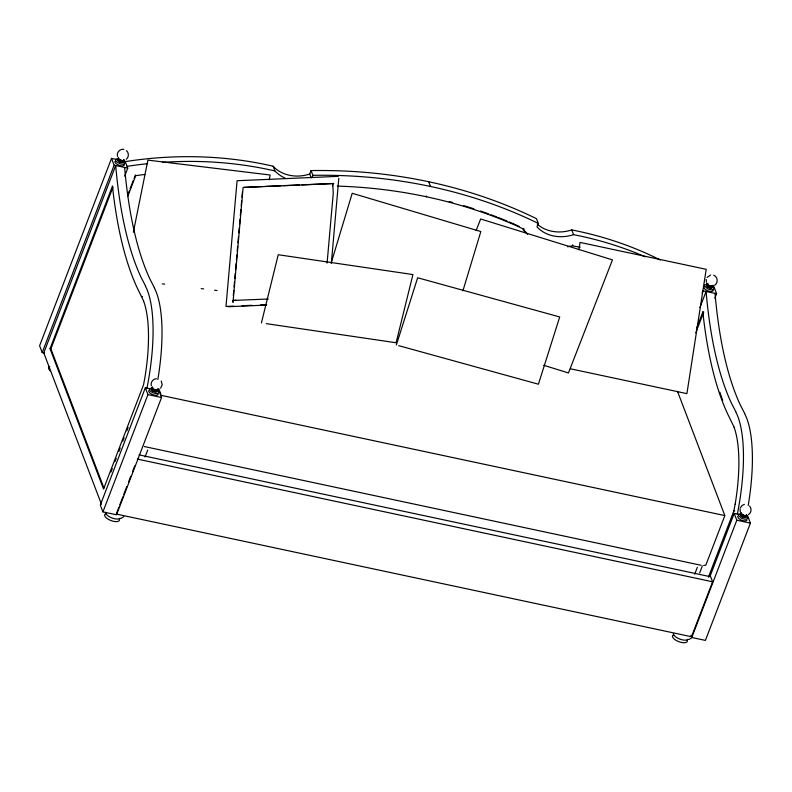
<?xml version="1.0" encoding="UTF-8"?>
<svg xmlns="http://www.w3.org/2000/svg" width="792" height="792" viewBox="0 0 792 792"><rect width="100%" height="100%" fill="white"/><g stroke="black" fill="none" stroke-linecap="round" stroke-linejoin="round"><path stroke-width="1.19" d="M703.841 287.1L704.761 289.04L706.692 290.347A4.91 2.059 21 0 0 711.355 291.505L712.83 291.05A5.089 2.128 21 0 0 713.156 290.011M706.731 285.348L708.394 287.229A2.871 1.208 21 0 0 711.622 287.833L711.978 287.644A2.96 1.247 21 0 0 711.632 286.249M707.038 285.031L708.503 287.021M707.018 284.853L706.989 283.942M707.652 285.902L707.127 284.595L707.741 284.239M707.187 283.803L708.8 286.011A3.128 1.317 21 0 0 712.325 286.654L712.711 286.338A3.178 1.337 21 0 0 712.909 285.674A3.079 1.297 21 0 1 712.701 286.338M708.068 284.843L707.573 283.803M737.659 516.503L738.58 518.443L740.51 519.74A4.91 2.059 21 0 0 745.163 520.908L746.648 520.453A5.089 2.128 21 0 0 746.975 519.988M740.55 514.741L742.213 516.632A2.871 1.208 21 0 0 745.44 517.226L745.797 517.047A2.96 1.247 21 0 0 745.807 516.047M740.728 514.058L740.748 513.454M740.56 514.582L742.421 516.216A2.693 1.129 21 0 0 745.45 516.77L745.787 516.602A2.782 1.168 21 0 0 745.965 516.028M745.777 515.899A2.772 1.158 21 0 1 745.767 516.829L745.43 516.998A2.772 1.158 21 0 1 742.322 516.424L740.718 514.929L740.886 513.256M742.015 514.899L741.005 513.196M741.124 513.167L741.668 514.305M741.263 513.167L741.559 513.869M338.808 178.21L331.393 262.914M706.216 279.507L706.395 282.289M740.035 508.9L740.312 511.909M233.293 295.505L233.729 290.595M234.056 286.912L234.491 281.992M234.818 278.309L235.254 273.398M235.57 269.706L236.115 263.568M236.442 259.875L236.877 254.965M237.204 251.282L237.63 246.361M237.956 242.679L238.501 236.541M238.828 232.848L239.263 227.938M239.59 224.255L240.016 219.335M240.342 215.652L240.887 209.504M241.214 205.821L241.649 200.911M241.966 197.218L242.401 192.308M332.531 185.962L332.749 183.506L333.788 183.556L243.104 187.476L233.026 302.366L232.868 300.425L268.25 299.02M327.096 263.063L333.254 193.268L332.749 183.506L301.96 184.843M578.942 249.727L580.071 242.421L706.207 269.32L686.902 393.634L570.379 368.785M708.424 577.19L733.897 510.81L735.134 504.148M133.343 232.264L147.896 160.123L270.181 175.022L269.211 179.834M261.419 322.928L278.24 254.727L412.929 274.557L396.099 342.758L266.27 323.641M123.572 160.41L122.691 161.39A2.643 1.109 21 0 1 119.651 160.657L118.909 160.142M123.71 161.063L123.918 160.311M118.592 157.935A3.079 1.297 21 0 0 119.097 159.727L119.691 160.123A3.079 1.297 21 0 0 123.245 160.984L124.027 160.132M124.077 160.241L123.433 161.311M157.222 390.159L156.37 391.446A2.772 1.158 21 0 1 153.183 390.674L152.628 390.308M157.153 390.991L156.37 391.674A2.871 1.208 21 0 1 153.074 390.882L152.5 390.496A2.96 1.247 21 0 1 152.014 388.783M157.271 390.486L157.479 389.595M157.559 389.308L156.925 390.02A2.772 1.168 21 0 1 153.727 389.248L153.084 388.941A2.901 1.218 21 0 1 152.618 387.268M157.41 390.496L157.776 389.436L157.816 389.991M157.638 390.406L157.846 389.535M158.004 394.604L157.974 393.446M331.106 263.172L352.222 193.278L480.823 231.571L462.924 290.803M396.346 345.005L417.651 277.764L559.716 316.958L538.412 384.209L398.713 345.658M117.196 159.588L111.523 158.38L39.6 345.748L42.204 352.579L44.471 353.064M42.204 352.579L114.127 165.211L111.523 158.38M143.609 301.118A99.257 31.7 -78 0 1 144.787 378.21L143.52 384.882L103.544 489.03L50.044 348.678L112.514 185.962L113.236 192.971A463.845 148.154 -78 0 0 137.244 287.942L143.639 301.029M103.94 488.06L50.886 348.856L112.909 187.288M124.661 176.161L127.75 168.112L125.146 161.281L122.869 160.796M127.908 194.476L129.235 191.03M130.116 188.724L133.204 180.685M134.086 178.378L135.412 174.933M127.75 196.376L135.699 175.685L140.006 175.072A348.529 296.158 -20.9 0 1 144.857 174.488M110.969 472.042L112.286 468.607M114.919 461.736L116.246 458.311M118.879 451.44L120.196 448.005M122.829 441.144L124.146 437.709M126.789 430.838L128.106 427.403M151.391 389.07L145.342 387.783L100.317 505.068L102.92 511.889L116.543 514.8L161.558 397.515L158.964 390.684L156.687 390.199M102.92 511.889L147.946 394.604L145.342 387.783M116.691 512.899L118.889 507.177M119.77 504.89L122.849 496.871M123.73 494.584L126.809 486.565M128.561 481.982L130.759 476.259M132.521 471.676L134.719 465.953M145.055 456.974L147.708 450.054M311.197 177.824L309.751 174.022L311.068 170.587A494.02 419.79 -20.9 0 1 536.471 218.671L538.283 223.413L536.966 226.849A35.155 29.868 -20.9 0 0 573.586 234.66A360.697 306.494 -20.9 0 1 645.232 256.816M311.998 177.626L312.88 175.329L311.068 170.587M523.472 230.234L523.581 228.442L523.472 230.234L527.719 234.392M702.108 293.109L702.989 290.812L716.602 293.713L714.839 298.307M699.91 307.563L706.088 291.466A451.183 144.104 -78 0 0 731.442 403.207L735.827 411.711M696.693 328.037L702.89 311.88L703.732 312.068L695.762 332.838M694.693 574.21L697.346 567.28M699.683 572.913L702.336 565.983M724.72 515.958L705.821 565.171L703.643 565.488M709.929 576.625L734.204 513.384L739.54 514.523M139.075 454.865L710.691 576.784L712.602 581.783L691.495 636.748L116.256 514.048M747.826 516.285L750.42 523.116L705.405 640.401L691.782 637.491L736.808 520.205L734.204 513.384M476.2 230.403L480.645 218.978L612.463 259.885L568.458 372.953L543.748 365.28M740.342 507.83L741.995 505.553L744.391 504.385M707.078 277.447L710.572 274.992M706.9 284.17L707.375 283.516M707.107 284.001L707.404 285.328M707.622 283.506L707.622 284.467M707.028 284.516L707.573 284.051M706.919 285.07L706.741 286.219L708.286 287.437A3 1.257 21 0 0 711.652 288.06L712.028 287.872A3.099 1.297 21 0 0 711.662 286.407M706.9 285.199L707.325 284.605M741.005 513.048L741.005 514.137L742.619 515.414A3.128 1.317 21 0 0 746.143 516.057M740.966 513.523L741.144 514.929L742.51 516.008A2.653 1.119 21 0 0 745.49 516.552L746.45 516.087A3.148 1.317 21 0 0 746.5 514.929M740.738 514.473L740.56 515.622L742.104 516.839A3 1.257 21 0 0 745.47 517.463L745.846 517.275A3.099 1.297 21 0 0 745.846 516.236M160.598 388.238L162.212 384.694L161.231 381.081M123.087 161.261L123.245 160.627M123.988 160.707L122.582 161.815A2.693 1.129 21 0 1 119.473 161.063L118.939 160.707A2.693 1.129 21 0 1 118.513 159.152M123.225 161.687L122.552 162.043A2.772 1.158 21 0 1 119.364 161.271L118.82 160.905A2.861 1.198 21 0 1 118.355 159.251M126.314 159.251C128.987 157.212 129.056 152.727 126.453 150.619M149.351 390.288L148.896 390.684A5.089 2.128 21 0 0 150.173 393.228L152.302 394.456A4.91 2.059 21 0 0 156.826 395.248L157.559 395.01M157.756 389.862L157.103 389.407M157.806 390.11L156.4 391.218A2.693 1.129 21 0 1 153.292 390.466L152.757 390.11A2.693 1.129 21 0 1 152.331 388.555M123.829 516.691L120.731 518.522M714.542 285.338C718.473 283.15 717.908 276.646 713.661 275.19M748.361 514.731C751.351 512.998 751.974 508.464 749.549 505.999M691.188 638.174L688.911 639.52M707.127 283.754L707.751 283.328M707.662 284.437L707.523 285.288L708.751 286.13A3.148 1.317 21 0 0 712.295 286.783M706.741 285.179L707.424 284.764M712.246 286.278L712.602 286.09A2.99 1.257 21 0 0 712.8 285.476M712.671 286.209L712.295 286.397A3 1.257 21 0 1 708.919 285.773L707.187 284.15M712.077 286.783L711.741 286.952A2.643 1.109 21 0 1 708.771 286.397L708.038 286.001M708.038 285.833L708.692 286.318A3 1.257 21 0 0 712.067 287.011L712.543 286.763M711.612 287.595L711.958 287.417A2.861 1.198 21 0 0 711.968 286.466M746.222 515.325L745.896 515.493A2.643 1.109 21 0 1 742.916 514.939L741.777 514.265M746.331 515.394L745.985 515.572A2.772 1.168 21 0 1 742.866 514.998M746.48 515.612A3 1.257 21 0 0 746.668 515.344A3.099 1.297 21 0 1 746.49 515.612L746.113 515.8A3 1.257 21 0 1 742.738 515.176L742.094 514.8M746.529 515.731L746.143 515.929A3.079 1.297 21 0 1 742.678 515.295M746.529 515.859L745.559 516.354A2.643 1.109 21 0 1 742.589 515.8L741.332 514.691M118.473 159.34L118.028 159.489A3.099 1.297 21 0 0 118.533 161.281L119.127 161.677A3 1.257 21 0 0 122.582 162.508L123.304 162.122L123.206 160.825A3 1.257 21 0 1 119.77 160.014M123.413 160.41L123.027 160.538A2.643 1.109 21 0 1 119.978 159.796L119.364 159.479A2.772 1.168 21 0 1 118.592 158.39M123.522 160.479L123.106 160.618A2.772 1.168 21 0 1 119.919 159.845M123.671 160.707L123.176 160.726A2.901 1.218 21 0 1 119.84 159.925L119.166 159.618A3.099 1.297 21 0 1 118.384 158.063M123.701 160.954L123.235 161.113A3.128 1.317 21 0 1 119.632 160.241L119.008 159.826A3.128 1.317 21 0 1 118.513 158.024M123.017 161.469L122.621 161.598A2.653 1.119 21 0 1 119.572 160.865L119.038 160.509A2.742 1.148 21 0 1 118.345 159.133M152.668 387.555L152.213 387.704A3.079 1.297 21 0 0 152.747 389.555L153.47 390.06A2.772 1.168 21 0 0 156.608 390.852M152.579 388.516L152.163 388.654A2.772 1.158 21 0 0 152.648 390.317M152.44 388.644L151.846 388.892A3.099 1.297 21 0 0 152.351 390.684L152.945 391.08A3 1.257 21 0 0 156.4 391.911L157.202 391.198L156.747 390.04M157.232 389.803L156.846 389.931A2.643 1.109 21 0 1 153.796 389.199L153.272 388.852A2.732 1.148 21 0 1 152.579 387.486M157.489 390.1L157.054 390.377A3.079 1.297 21 0 1 153.509 389.525L152.896 389.12A3.079 1.297 21 0 1 152.41 387.337M157.519 390.357L157.054 390.515A3.128 1.317 21 0 1 153.45 389.644M157.489 390.476L156.509 390.793A2.643 1.109 21 0 1 153.47 390.06M157.351 390.664L156.44 391A2.653 1.119 21 0 1 153.391 390.258L152.856 389.912A2.742 1.148 21 0 1 152.41 388.318M580.209 247.213L572.131 245.827A47.332 40.214 -20.9 0 1 567.537 246.718M156.44 378.685C152.945 378.734 150.292 382.546 151.312 385.843M338.224 176.349L237.085 180.725L225.987 306.435L233.392 306.118M244.065 187.338L262.548 186.546M265.003 186.437L281.021 185.744M283.477 185.635L299.495 184.942M242.025 305.742L251.896 305.316M260.528 304.94L266.696 304.673M228.037 306.732L266.231 305.078M232.868 300.425L236.343 300.396M123.889 149.332C119.978 148.54 116.285 152.648 117.493 156.44M162.31 283.863L164.746 284.16M201.227 288.605L203.663 288.902M214.612 290.238L217.038 290.535M701.118 565.29L144.273 446.53M114.127 165.211L127.75 168.112M141.649 296.465L142.481 296.644M50.044 348.678L50.886 348.856M733.897 510.81L734.738 510.988M161.35 395.406L724.858 515.592L677.526 391.426M147.946 394.604L161.558 397.515M736.808 520.205L750.42 523.116M137.353 459.083L712.602 581.783M519.206 226.413L514.82 224.393A481.863 409.454 -20.9 0 0 509.207 221.978M523.868 229.195L515.107 225.136A481.863 409.454 -20.9 0 0 337.392 186.09M742.807 515.077L741.569 514.384M741.886 515.127L742.569 515.523A3.148 1.317 21 0 0 746.113 516.176M741.856 515.404L742.549 515.83A2.772 1.168 21 0 0 745.668 516.404M118.949 159.935L119.543 160.459A3.128 1.317 21 0 0 123.156 161.33M153.579 389.417L152.985 389.02A3.099 1.297 21 0 1 152.48 387.219M152.826 389.228L153.4 389.753A3.148 1.317 21 0 0 157.024 390.634M152.737 389.446L153.361 389.862M712.028 286.249L712.889 286.932A5.089 2.128 21 0 1 713.493 289.337L712.008 289.783A4.91 2.059 21 0 1 707.345 288.625L704.494 285.971L704.821 284.922L706.306 284.467A4.91 2.059 21 0 1 707.365 284.506M707.494 285.397L708.206 286.07M707.563 285.655L708.692 286.605A2.653 1.119 21 0 0 711.681 287.149L712.691 286.575A3.148 1.317 21 0 0 712.681 285.526M742.351 514.612L741.253 513.493M741.302 514.899L742.025 515.463M123.572 160.944L124.987 162.954L123.661 164.132A4.91 2.059 21 0 1 119.146 163.33L117.018 162.113A5.089 2.128 21 0 1 115.741 159.568L116.929 158.925A4.91 2.059 21 0 1 117.889 158.865M157.39 390.347L158.806 392.357L157.479 393.535A4.91 2.059 21 0 1 152.965 392.733L150.836 391.515A5.089 2.128 21 0 1 149.559 388.971L150.747 388.327A4.91 2.059 21 0 1 152.836 388.387M156.341 389.971L157.093 390.812M523.185 229.482L526.581 232.818M707.494 284.496L709.107 285.546A2.643 1.109 21 0 0 712.077 286.09L712.513 285.991A2.772 1.168 21 0 0 712.681 285.427M707.098 284.962L707.741 285.704M740.946 514.246L741.302 514.8M740.926 514.463L741.559 515.097M157.311 389.248L156.994 390.129A2.901 1.218 21 0 1 153.658 389.317M744.767 413.622L740.381 405.128A451.183 144.104 -78 0 1 715.028 293.387M154.39 287.694L149.995 279.2A451.183 144.104 -78 0 1 124.641 167.459M145.451 285.783L141.055 277.299A451.183 144.104 -78 0 1 115.701 165.548L43.778 352.915L101.455 504.247M706.9 284.536L707.325 285.526M707.038 285.358L708.602 286.813A2.693 1.129 21 0 0 711.632 287.367L711.968 287.199A2.782 1.168 21 0 0 711.978 286.268M734.026 426.957L727.62 413.87A463.845 148.154 -78 0 1 703.613 318.899L702.89 311.88M714.008 286.882L716.602 293.713M537.332 224.235A35.155 29.868 -20.9 0 0 571.784 229.918L573.586 234.66M572.517 244.886L572.794 245.639M690.921 635.214L691.782 637.491M428.719 181.744L430.521 186.486M426.284 196.05L426.571 196.802M125.275 161.618A360.697 306.494 -20.9 0 1 273.121 166.211L274.933 170.953A35.155 29.868 -20.9 0 0 285.051 178.052M158.717 388.506L160.915 394.258M123.958 159.855L124.057 160.479M123.314 160.42L123.245 161.905L122.552 162.281A2.871 1.208 21 0 1 119.255 161.479L118.681 161.103A2.96 1.247 21 0 1 118.196 159.38M124.225 164.29L124.186 165.211L123.007 165.845A4.91 2.059 21 0 1 118.483 165.053L116.365 163.825A5.089 2.128 21 0 1 115.078 161.281M157.707 389.179L157.895 389.763M157.064 390.02L157.123 390.783M687.258 640.114A7.91 3.317 21 0 1 678.487 641.56A7.91 3.317 21 0 1 673.685 634.689M688 639.283A7.91 3.317 21 0 1 679.477 638.976A7.91 3.317 21 0 1 673.438 633.452M119.414 518.998A7.91 3.317 21 0 1 110.642 520.443A7.91 3.317 21 0 1 105.841 513.572M120.156 518.166A7.91 3.317 21 0 1 111.632 517.859A7.91 3.317 21 0 1 105.593 512.335M50.411 370.943A7.91 3.317 21 0 1 49.777 366.488M449.203 201.534A481.863 409.454 -20.9 0 1 452.598 202.445M463.845 205.672A481.863 409.454 -20.9 0 1 473.854 208.811M480.467 211.019A481.863 409.454 -20.9 0 1 488.615 213.899M490.931 214.751A481.863 409.454 -20.9 0 1 496.693 216.929M497.841 217.374A481.863 409.454 -20.9 0 1 506.949 221.027M571.784 229.918A360.697 306.494 -20.9 0 1 660.3 260.004M312.88 175.329A494.02 419.79 -20.9 0 1 538.283 223.413M127.076 166.37A360.697 306.494 -20.9 0 1 147.579 163.667M162.41 162.37A360.697 306.494 -20.9 0 1 274.933 170.953M309.751 174.022A35.155 29.868 -20.9 0 1 273.121 166.211M712.166 286.169A2.772 1.168 21 0 1 709.048 285.595L707.85 284.912A2.871 1.208 21 0 0 707.306 284.952M712.325 286.526A3.079 1.297 21 0 1 708.86 285.892M708.711 286.229A3.128 1.317 21 0 0 712.236 286.882A2.861 1.198 21 0 0 712.374 286.239M712.622 285.635A3.128 1.317 21 0 1 712.622 286.684M712.444 285.773A3.099 1.297 21 0 1 712.434 286.813M712.325 285.833A2.99 1.257 21 0 1 712.315 286.833M712.186 286.417A2.742 1.148 21 0 1 712.008 286.981M711.85 287.001A2.772 1.168 21 0 1 708.731 286.427M707.147 285.061A3 1.257 21 0 1 707.672 284.971M735.768 411.889A111.563 35.63 -78 0 1 737.352 514.048M744.708 413.8A111.563 35.63 -78 0 1 748.232 505.405M733.986 427.046A99.257 31.7 -78 0 1 735.164 504.138M722.71 400.267A463.845 148.154 -78 0 1 719.849 392.198M746.707 516.334A5.089 2.128 21 0 1 747.311 518.73L745.826 519.186A4.91 2.059 21 0 1 741.163 518.027L738.312 515.364L738.639 514.325L740.124 513.869A4.91 2.059 21 0 1 741.183 513.909M746.717 515.226A3.128 1.317 21 0 1 746.519 515.869M746.361 515.097A3.178 1.337 21 0 1 746.361 516.166M746.321 515.968A2.99 1.257 21 0 1 746.133 516.236M746.183 515.978A2.772 1.168 21 0 1 746.005 516.226M745.995 516.137A2.742 1.148 21 0 1 745.826 516.384A3 1.257 21 0 1 742.51 515.78M745.975 516.354A3.079 1.297 21 0 1 742.51 515.721M122.79 161.449A2.772 1.168 21 0 1 119.592 160.677A2.901 1.218 21 0 0 122.889 161.469M118.355 158.925A2.772 1.168 21 0 0 119.057 160.321A2.901 1.218 21 0 1 118.523 158.608M118.939 160.053A3.128 1.317 21 0 1 118.424 158.242M119.275 159.548A2.901 1.218 21 0 1 118.463 158.4M123.206 161.231A3.148 1.317 21 0 1 119.582 160.36M145.381 285.971A111.563 35.63 -78 0 1 146.975 388.12M154.321 287.872A111.563 35.63 -78 0 1 157.846 379.477M152.945 389.704A2.732 1.148 21 0 1 152.5 388.13M152.787 389.347A3.148 1.317 21 0 1 152.272 387.526M156.895 390.812A3.079 1.297 21 0 1 153.351 389.951M156.806 390.862A3 1.257 21 0 1 153.351 390.02A2.901 1.218 21 0 0 156.707 390.872M152.767 389.634A3 1.257 21 0 1 152.272 387.892"/></g></svg>
